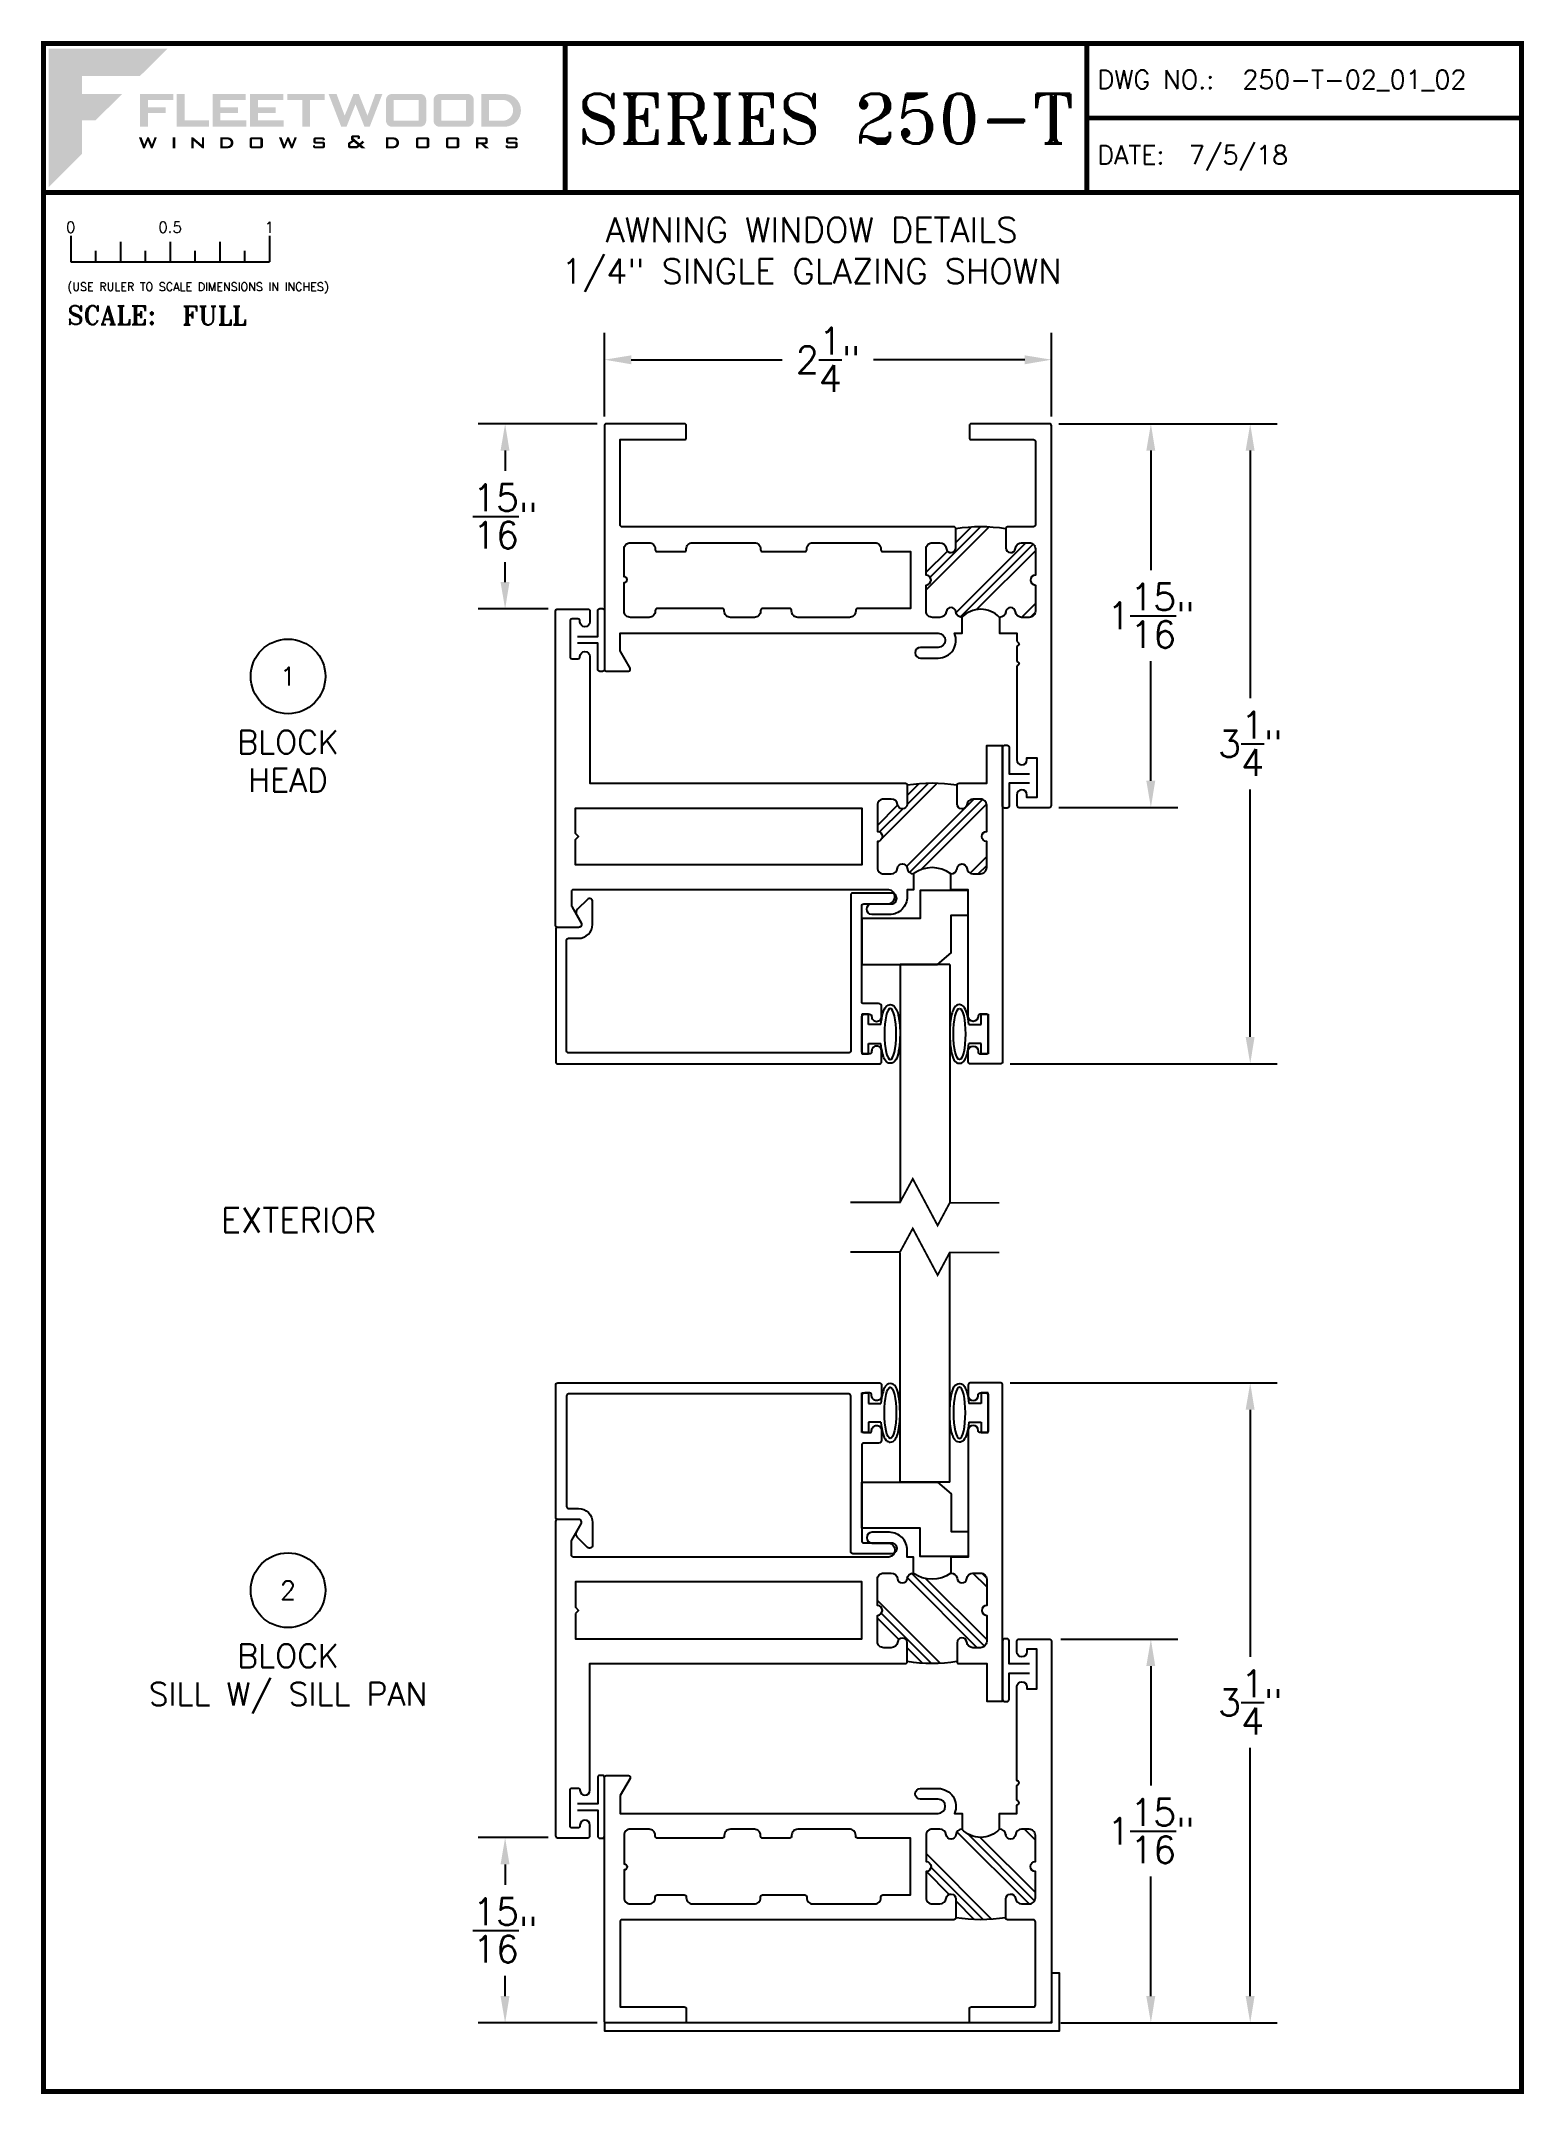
# Paper-space layout 'DETAIL 1 & 2' of a CAD drawing. Extents: x 0.3 to 7.8, y 0.1 to 10.4.
# The model-space entities are those that its viewports show. They can reach past a viewport. Long polylines and large blocks are cut down to what shows.
import ezdxf
from ezdxf.enums import TextEntityAlignment as Align

# ---------------------------------------------------------------- set-up
doc = ezdxf.new("R2010")
doc.units = 0
doc.header["$LTSCALE"] = 0.25
doc.header["$MEASUREMENT"] = 0
doc.layers.get('0').update_dxf_attribs({"linetype": 'CONTINUOUS'})
doc.layers.get('DEFPOINTS').update_dxf_attribs({"linetype": 'CONTINUOUS'})
for name, color, linetype in [('DIM', 7, 'CONTINUOUS'), ('FRAME', 1, 'CONTINUOUS'), ('GLASS', 7, 'CONTINUOUS'), ('MISC', 7, 'CONTINUOUS'), ('VENT', 5, 'CONTINUOUS'), ('YK_GLASS_STOP', 5, 'CONTINUOUS')]:
    doc.layers.add(name, color=color, linetype=linetype)
doc.layers.add('VP', color=40, linetype='CONTINUOUS', plot=False)
doc.layers.get('VP').off()
doc.styles.add('ROMANS', font='romans')
doc.styles.add('ROMANT', font='romant')
doc.styles.add('SIMPLEX-094', font='simplex.shx', dxfattribs={"height": 0.094})
doc.styles.get("Standard").update_dxf_attribs({"font": 'simplex.shx'})
doc.dimstyles.new('FULL SCALE', dxfattribs={"dimscale": 0.75, "dimtxt": 0.18, "dimasz": 0.18, "dimexe": 0.18, "dimexo": 0.0625, "dimgap": 0.096, "dimtad": 0, "dimtih": 1, "dimtoh": 1, "dimdec": 4, "dimzin": 0, "dimdsep": 46, "dimlunit": 4, "dimtxsty": 'Standard', "dimcen": 0.09, "dimadec": 0, "dimazin": 0, "dimtfac": 1, "dimtdec": 4, "dimtofl": 0, "dimtmove": 0, "dimatfit": 3, "dimfxl": 0, "dimtolj": 1, "dimtzin": 0, "dimarcsym": 0})

# ---------------------------------------------------------------- blocks, each defined once
blk = doc.blocks.new('*D14')
at = {"layer": 'DEFPOINTS', "color": 0}
for p in [(5.386, 8.845), (3.136, 8.512), (5.386, 8.512)]:
    blk.add_point(p, dxfattribs=at)
at = {"layer": 'DIM', "color": 0, "lineweight": -2}
for p, q in [((3.136, 8.559), (3.136, 8.98)), ((5.386, 8.559), (5.386, 8.98)), ((3.271, 8.845), (4.031, 8.845)), ((5.251, 8.845), (4.49, 8.845))]:
    blk.add_line(p, q, dxfattribs=at)
at = {"layer": 'DIM', "color": 0}
for points in [[(3.271, 8.867), (3.271, 8.822), (3.136, 8.845)], [(5.251, 8.867), (5.251, 8.822), (5.386, 8.845)]]:
    blk.add_solid(points, dxfattribs=at)
at = {"layer": 'DIM', "color": 0, "insert": (4.261, 8.845), "char_height": 0.135, "attachment_point": 5}
blk.add_mtext('\\A1;2{\\H1.000000x;\\S1/4;}"', dxfattribs=at)
blk = doc.blocks.new('*D15')
at = {"layer": 'DEFPOINTS', "color": 0}
for p in [(5.376, 8.522), (5.376, 6.59), (5.886, 6.59)]:
    blk.add_point(p, dxfattribs=at)
at = {"layer": 'DIM', "color": 0, "lineweight": -2}
for p, q in [((5.422, 8.522), (6.021, 8.522)), ((5.886, 8.387), (5.886, 7.786)), ((5.886, 6.725), (5.886, 7.327)), ((5.422, 6.59), (6.021, 6.59))]:
    blk.add_line(p, q, dxfattribs=at)
at = {"layer": 'DIM', "color": 0}
for points in [[(5.863, 8.387), (5.908, 8.387), (5.886, 8.522)], [(5.863, 6.725), (5.908, 6.725), (5.886, 6.59)]]:
    blk.add_solid(points, dxfattribs=at)
at = {"layer": 'DIM', "color": 0, "insert": (5.886, 7.556), "char_height": 0.135, "attachment_point": 5}
blk.add_mtext('\\A1;1{\\H1.000000x;\\S15/16;}"', dxfattribs=at)
blk = doc.blocks.new('*D16')
at = {"layer": 'DEFPOINTS', "color": 0}
for p in [(5.376, 8.522), (5.13, 5.3), (6.386, 5.3)]:
    blk.add_point(p, dxfattribs=at)
at = {"layer": 'DIM', "color": 0, "lineweight": -2}
for p, q in [((5.422, 8.522), (6.521, 8.522)), ((6.386, 8.387), (6.386, 7.14)), ((6.386, 5.435), (6.386, 6.681)), ((5.177, 5.3), (6.521, 5.3))]:
    blk.add_line(p, q, dxfattribs=at)
at = {"layer": 'DIM', "color": 0}
for points in [[(6.363, 8.387), (6.408, 8.387), (6.386, 8.522)], [(6.363, 5.435), (6.408, 5.435), (6.386, 5.3)]]:
    blk.add_solid(points, dxfattribs=at)
at = {"layer": 'DIM', "color": 0, "insert": (6.386, 6.911), "char_height": 0.135, "attachment_point": 5}
blk.add_mtext('\\A1;3{\\H1.000000x;\\S1/4;}"', dxfattribs=at)
blk = doc.blocks.new('*D17')
at = {"layer": 'DEFPOINTS', "color": 0}
for p in [(5.386, 2.402), (5.386, 0.47), (5.886, 0.47)]:
    blk.add_point(p, dxfattribs=at)
at = {"layer": 'DIM', "color": 0, "lineweight": -2}
for p, q in [((5.432, 2.402), (6.021, 2.402)), ((5.886, 2.267), (5.886, 1.666)), ((5.886, 0.605), (5.886, 1.207)), ((5.432, 0.47), (6.021, 0.47))]:
    blk.add_line(p, q, dxfattribs=at)
at = {"layer": 'DIM', "color": 0}
for points in [[(5.863, 2.267), (5.908, 2.267), (5.886, 2.402)], [(5.863, 0.605), (5.908, 0.605), (5.886, 0.47)]]:
    blk.add_solid(points, dxfattribs=at)
at = {"layer": 'DIM', "color": 0, "insert": (5.886, 1.436), "char_height": 0.135, "attachment_point": 5}
blk.add_mtext('\\A1;1{\\H1.000000x;\\S15/16;}"', dxfattribs=at)
blk = doc.blocks.new('*D18')
at = {"layer": 'DEFPOINTS', "color": 0}
for p in [(5.13, 3.693), (5.386, 0.47), (6.386, 0.47)]:
    blk.add_point(p, dxfattribs=at)
at = {"layer": 'DIM', "color": 0, "lineweight": -2}
for p, q in [((5.177, 3.693), (6.521, 3.693)), ((6.386, 3.558), (6.386, 2.314)), ((6.386, 0.605), (6.386, 1.855)), ((5.432, 0.47), (6.521, 0.47))]:
    blk.add_line(p, q, dxfattribs=at)
at = {"layer": 'DIM', "color": 0}
for points in [[(6.363, 3.558), (6.408, 3.558), (6.386, 3.693)], [(6.363, 0.605), (6.408, 0.605), (6.386, 0.47)]]:
    blk.add_solid(points, dxfattribs=at)
at = {"layer": 'DIM', "color": 0, "insert": (6.386, 2.084), "char_height": 0.135, "attachment_point": 5}
blk.add_mtext('\\A1;3{\\H1.000000x;\\S1/4;}"', dxfattribs=at)
blk = doc.blocks.new('sectball')
blk.add_circle((0, 0), 0.125)
blk.add_attdef('NO', text='', height=0.062).set_placement((0, 0), align=Align.MIDDLE_CENTER)
for tag, p in [('LINE1', (0, -0.2588)), ('LINE2', (0, -0.3864)), ('LINE3', (0, -0.5214))]:
    blk.add_attdef(tag, text='', height=0.078).set_placement(p, align=Align.CENTER)
blk = doc.blocks.new('*D74')
at = {"layer": 'DEFPOINTS', "color": 0}
for p in [(2.9, 1.403), (2.636, 0.47), (3.146, 0.47)]:
    blk.add_point(p, dxfattribs=at)
at = {"layer": 'GLASS', "color": 0, "lineweight": -2}
for p, q in [((2.853, 1.403), (2.501, 1.403)), ((2.636, 1.268), (2.636, 1.166)), ((2.636, 0.605), (2.636, 0.707)), ((3.099, 0.47), (2.501, 0.47))]:
    blk.add_line(p, q, dxfattribs=at)
at = {"layer": 'GLASS', "color": 0}
for points in [[(2.613, 1.268), (2.658, 1.268), (2.636, 1.403)], [(2.613, 0.605), (2.658, 0.605), (2.636, 0.47)]]:
    blk.add_solid(points, dxfattribs=at)
at = {"layer": 'GLASS', "color": 0, "insert": (2.636, 0.936), "char_height": 0.135, "attachment_point": 5}
blk.add_mtext('\\A1;{\\H1.000000x;\\S15/16;}"', dxfattribs=at)
blk = doc.blocks.new('Fleetwood_Logo_6-10-15')
h = blk.add_hatch(color=154)
h.dxf.hatch_style = 1
h.paths.add_polyline_path([(0.2526, -0.0017), (0.0019, -0.0017), (0.0019, -0.2942), (0.0725, -0.2236), (0.0725, -0.1535), (0.1007, -0.1535), (0.1567, -0.0976), (0.0725, -0.0976), (0.0725, -0.0596), (0.1946, -0.0596)])
h = blk.add_hatch(color=251)
h.dxf.hatch_style = 1
h.paths.add_polyline_path([(0.2487, -0.1256), (0.2112, -0.1256), (0.2112, -0.1102), (0.2647, -0.1102), (0.2647, -0.0976), (0.1946, -0.0976), (0.1946, -0.1667), (0.2112, -0.1667), (0.2112, -0.1377), (0.2487, -0.1377)])
h = blk.add_hatch(color=251)
h.dxf.hatch_style = 1
h.paths.add_polyline_path([(0.2886, -0.0976), (0.272, -0.0976), (0.272, -0.1667), (0.3401, -0.1667), (0.3401, -0.1535), (0.2886, -0.1535)])
h = blk.add_hatch(color=251)
h.dxf.hatch_style = 1
h.paths.add_polyline_path([(0.4175, -0.0976), (0.3474, -0.0976), (0.3474, -0.1667), (0.4185, -0.1667), (0.4185, -0.1534), (0.364, -0.1534), (0.364, -0.1377), (0.4015, -0.1377), (0.4015, -0.1256), (0.364, -0.1256), (0.364, -0.1102), (0.4175, -0.1102)])
h = blk.add_hatch(color=251)
h.dxf.hatch_style = 1
h.paths.add_polyline_path([(0.4965, -0.0976), (0.4264, -0.0976), (0.4264, -0.1667), (0.4975, -0.1667), (0.4975, -0.1534), (0.443, -0.1534), (0.443, -0.1377), (0.4804, -0.1377), (0.4804, -0.1256), (0.443, -0.1256), (0.443, -0.1102), (0.4965, -0.1102)])
h = blk.add_hatch(color=251)
h.dxf.hatch_style = 1
h.paths.add_polyline_path([(0.5842, -0.0976), (0.5054, -0.0976), (0.5054, -0.1102), (0.5365, -0.1102), (0.5365, -0.1667), (0.5531, -0.1667), (0.5531, -0.1102), (0.5842, -0.1102)])
h = blk.add_hatch(color=251)
h.dxf.hatch_style = 1
h.paths.add_polyline_path([(0.6089, -0.0976), (0.5921, -0.0976), (0.6188, -0.1667), (0.63, -0.1667), (0.6489, -0.1192), (0.6679, -0.1667), (0.6789, -0.1667), (0.7056, -0.0976), (0.6908, -0.0976), (0.6742, -0.1433), (0.6558, -0.0976), (0.6446, -0.0976), (0.6261, -0.1433)])
h = blk.add_hatch(color=251)
h.dxf.hatch_style = 1
h.paths.add_polyline_path([(0.7853, -0.0976), (0.726, -0.0976, 0.414214), (0.7133, -0.1102), (0.7133, -0.154, 0.414214), (0.726, -0.1667), (0.7853, -0.1667, 0.414214), (0.798, -0.154), (0.798, -0.1102, 0.414214)])
h.paths.add_polyline_path([(0.7819, -0.1102), (0.7819, -0.154), (0.7294, -0.154), (0.7294, -0.1102)], flags=16)
h = blk.add_hatch(color=251)
h.dxf.hatch_style = 1
h.paths.add_polyline_path([(0.8856, -0.0976), (0.8262, -0.0976, 0.414214), (0.8136, -0.1102), (0.8136, -0.154, 0.414214), (0.8262, -0.1667), (0.8856, -0.1667, 0.414214), (0.8982, -0.154), (0.8982, -0.1102, 0.414214)])
h.paths.add_polyline_path([(0.8822, -0.1102), (0.8822, -0.154), (0.8296, -0.154), (0.8296, -0.1102)], flags=16)
h = blk.add_hatch(color=251)
h.dxf.hatch_style = 1
h.paths.add_polyline_path([(0.9632, -0.0976), (0.914, -0.0976), (0.914, -0.1667), (0.9632, -0.1667, 1)])
h.paths.add_polyline_path([(0.9301, -0.1102), (0.9593, -0.1102, -1), (0.9593, -0.154), (0.9301, -0.154)], flags=16)
h = blk.add_hatch(color=7)
h.dxf.hatch_style = 1
h.paths.add_polyline_path([(0.2301, -0.1891), (0.2251, -0.1891), (0.2196, -0.2043), (0.2134, -0.1891), (0.2097, -0.1891), (0.2035, -0.2043), (0.1978, -0.1891), (0.1922, -0.1891), (0.2011, -0.2121), (0.2048, -0.2121), (0.2112, -0.1963), (0.2175, -0.2121), (0.2212, -0.2121)])
h = blk.add_hatch(color=7)
h.dxf.hatch_style = 1
h.paths.add_polyline_path([(0.2691, -0.1891), (0.2637, -0.1891), (0.2637, -0.2118), (0.2637, -0.2121), (0.2691, -0.2121)])
h = blk.add_hatch(color=7)
h.dxf.hatch_style = 1
h.paths.add_polyline_path([(0.3077, -0.1964), (0.3259, -0.2121), (0.3298, -0.2121), (0.3298, -0.1891), (0.325, -0.1891), (0.325, -0.2047), (0.3067, -0.1891), (0.3029, -0.1891), (0.3029, -0.2121), (0.3077, -0.2121)])
h = blk.add_hatch(color=7)
h.dxf.hatch_style = 1
h.paths.add_polyline_path([(0.3801, -0.1891), (0.3637, -0.1891), (0.3637, -0.2121), (0.3801, -0.2121, 1)])
h.paths.add_polyline_path([(0.3691, -0.2079), (0.3691, -0.1933), (0.3788, -0.1933, -1), (0.3788, -0.2079)], flags=16)
h = blk.add_hatch(color=7)
h.dxf.hatch_style = 1
h.paths.add_polyline_path([(0.4537, -0.2079), (0.4537, -0.1933, 0.414214), (0.4495, -0.1891), (0.4297, -0.1891, 0.414214), (0.4255, -0.1933), (0.4255, -0.2079, 0.414214), (0.4297, -0.2121), (0.4495, -0.2121, 0.414214)])
h.paths.add_polyline_path([(0.4308, -0.2079), (0.4308, -0.1933), (0.4484, -0.1933), (0.4484, -0.2079)], flags=16)
h = blk.add_hatch(color=7)
h.dxf.hatch_style = 1
h.paths.add_polyline_path([(0.5253, -0.1891), (0.5203, -0.1891), (0.5148, -0.2043), (0.5087, -0.1891), (0.5049, -0.1891), (0.4988, -0.2043), (0.493, -0.1891), (0.4874, -0.1891), (0.4963, -0.2121), (0.5001, -0.2121), (0.5064, -0.1963), (0.5127, -0.2121), (0.5164, -0.2121)])
h = blk.add_hatch(color=7)
h.dxf.hatch_style = 1
h.paths.add_polyline_path([(0.5801, -0.1891), (0.5643, -0.1891, 0.414214), (0.56, -0.1933), (0.56, -0.1981, 0.414214), (0.5643, -0.2024), (0.58, -0.2024), (0.58, -0.2078), (0.5637, -0.2078), (0.5637, -0.2052), (0.5591, -0.2062), (0.5591, -0.2078, 0.414214), (0.5634, -0.2121), (0.5805, -0.2121, 0.414214), (0.5848, -0.2078), (0.5848, -0.2024, 0.414214), (0.5805, -0.1982), (0.5648, -0.1982), (0.5648, -0.193), (0.5798, -0.193), (0.5798, -0.1958), (0.5843, -0.1948), (0.5843, -0.1933, 0.414214)])
h = blk.add_hatch(color=7)
h.dxf.hatch_style = 1
h.paths.add_polyline_path([(0.645, -0.1913, -0.222262), (0.6447, -0.1906), (0.6447, -0.1892), (0.6535, -0.1892), (0.6535, -0.193), (0.6587, -0.1918), (0.6587, -0.189, 0.414214), (0.6544, -0.1847), (0.6437, -0.1847, 0.414214), (0.6394, -0.189), (0.6394, -0.1922, 0.222262), (0.6407, -0.1948), (0.6415, -0.1955), (0.6345, -0.1998, 0.260684), (0.6329, -0.2027), (0.6329, -0.2078, 0.414214), (0.6372, -0.2121), (0.6514, -0.2121, 0.17577), (0.6536, -0.2113), (0.657, -0.2085), (0.6614, -0.2121), (0.6699, -0.2121), (0.6613, -0.2049), (0.6676, -0.1997), (0.6637, -0.1964), (0.6574, -0.2017)])
h.paths.add_polyline_path([(0.6532, -0.2052), (0.6509, -0.2072, -0.17577), (0.6502, -0.2074), (0.6382, -0.2074), (0.6382, -0.2033, -0.260684), (0.6387, -0.2025), (0.6451, -0.1985)], flags=16)
h = blk.add_hatch(color=7)
h.dxf.hatch_style = 1
h.paths.add_polyline_path([(0.7294, -0.1891), (0.713, -0.1891), (0.713, -0.2121), (0.7294, -0.2121, 1)])
h.paths.add_polyline_path([(0.7184, -0.2079), (0.7184, -0.1933), (0.7281, -0.1933, -1), (0.7281, -0.2079)], flags=16)
h = blk.add_hatch(color=7)
h.dxf.hatch_style = 1
h.paths.add_polyline_path([(0.8045, -0.2079), (0.8045, -0.1933, 0.414214), (0.8003, -0.1891), (0.7805, -0.1891, 0.414214), (0.7763, -0.1933), (0.7763, -0.2079, 0.414214), (0.7805, -0.2121), (0.8003, -0.2121, 0.414214)])
h.paths.add_polyline_path([(0.7816, -0.2079), (0.7816, -0.1933), (0.7992, -0.1933), (0.7992, -0.2079)], flags=16)
h = blk.add_hatch(color=7)
h.dxf.hatch_style = 1
h.paths.add_polyline_path([(0.8678, -0.2079), (0.8678, -0.1933, 0.414214), (0.8636, -0.1891), (0.8438, -0.1891, 0.414214), (0.8396, -0.1933), (0.8396, -0.2079, 0.414214), (0.8438, -0.2121), (0.8636, -0.2121, 0.414214)])
h.paths.add_polyline_path([(0.8449, -0.2079), (0.8449, -0.1933), (0.8624, -0.1933), (0.8624, -0.2079)], flags=16)
h = blk.add_hatch(color=7)
h.dxf.hatch_style = 1
h.paths.add_polyline_path([(0.9277, -0.1993), (0.9277, -0.1933, 0.414214), (0.9235, -0.1891), (0.9028, -0.1891), (0.9028, -0.2121), (0.9082, -0.2121), (0.9082, -0.2035), (0.9131, -0.2035), (0.9224, -0.2121), (0.9303, -0.2121), (0.9197, -0.2035), (0.9235, -0.2035, 0.414214)])
h.paths.add_polyline_path([(0.9082, -0.1993), (0.9082, -0.1933), (0.9214, -0.1933, -0.414214), (0.9224, -0.1943), (0.9224, -0.1983, -0.414214), (0.9214, -0.1993)], flags=16)
h = blk.add_hatch(color=7)
h.dxf.hatch_style = 1
h.paths.add_polyline_path([(0.9867, -0.1982), (0.971, -0.1982), (0.971, -0.193), (0.9859, -0.193), (0.9859, -0.1958), (0.9905, -0.1948), (0.9905, -0.1933, 0.414214), (0.9863, -0.1891), (0.9705, -0.1891, 0.414214), (0.9662, -0.1933), (0.9662, -0.1981, 0.414214), (0.9705, -0.2024), (0.9862, -0.2024), (0.9862, -0.2078), (0.9699, -0.2078), (0.9699, -0.2052), (0.9653, -0.2062), (0.9653, -0.2078, 0.414214), (0.9696, -0.2121), (0.9867, -0.2121, 0.414214), (0.991, -0.2078), (0.991, -0.2024, 0.414214)])
blk = doc.blocks.new('A-SIZE_P')
at = {"const_width": 0.025}
blk.add_lwpolyline([(0.313, 0.125), (7.751, 0.125), (7.751, 10.437), (0.313, 10.437)], close=True, dxfattribs=at)
for points in [[(2.938, 10.437), (2.938, 9.687)], [(5.563, 10.437), (5.563, 9.687)], [(5.563, 10.062), (7.751, 10.062)], [(0.313, 9.687), (7.751, 9.687)]]:
    blk.add_lwpolyline(points, dxfattribs=at)
at = {"xscale": 2.387023416083395, "yscale": 2.387023416083395, "zscale": 2.387023416083395}
blk.add_blockref('Fleetwood_Logo_6-10-15', (0.334, 10.416), dxfattribs=at)
for s, style, p in [('DWG NO.:', 'SIMPLEX-094', (5.617, 10.209)), ('DATE:', 'SIMPLEX-094', (5.616, 9.829)), ('SCALE:', 'ROMANT', (0.433, 9.022))]:
    blk.add_text(s, height=0.094, dxfattribs=dict(style=style)).set_placement(p)
for tag, p, style in [('DWG_NO', (6.346, 10.209), 'SIMPLEX-094'), ('DATE', (6.077, 9.829), 'SIMPLEX-094'), ('SCALE', (1.011, 9.02), 'ROMANT')]:
    blk.add_attdef(tag, p, '', height=0.094, dxfattribs=dict(style=style))
for tag, height, style, width, p, p2 in [('DWG_NO_F', 0.094, 'SIMPLEX-094', 1.745692, (6.347, 10.209), (7.683, 10.209)), ('PRODUCT', 0.25, 'ROMANT', 1.390728, (3.001, 9.934), (5.5, 9.934))]:
    blk.add_attdef(tag, text='', height=height, dxfattribs=dict(style=style, width=width)).set_placement(p, p2, align=Align.FIT)
blk = doc.blocks.new('Full')
for p, q in [((0.137, -0.219), (0.137, -0.35)), ((0.262, -0.294), (0.262, -0.35)), ((0.387, -0.249), (0.387, -0.35)), ((0.512, -0.294), (0.512, -0.35)), ((0.637, -0.249), (0.637, -0.35)), ((0.762, -0.294), (0.762, -0.35)), ((0.887, -0.249), (0.887, -0.35)), ((1.012, -0.294), (1.012, -0.35)), ((1.137, -0.219), (1.137, -0.35)), ((0.137, -0.35), (1.137, -0.35))]:
    blk.add_line(p, q)
for s, p in [('0', (0.137, -0.219)), ('0.5', (0.637, -0.219)), ('1', (1.137, -0.219))]:
    blk.add_text(s, height=0.055).set_placement(p, align=Align.BOTTOM_CENTER)
at = {"style": 'ROMANS'}
blk.add_text('(USE RULER TO SCALE DIMENSIONS IN INCHES)', height=0.04115, dxfattribs=at).set_placement((0.12, -0.495))
blk = doc.blocks.new('*D77')
at = {"layer": 'DEFPOINTS', "color": 0}
for p in [(3.146, 8.522), (2.636, 7.59), (2.9, 7.59)]:
    blk.add_point(p, dxfattribs=at)
at = {"layer": 'GLASS', "color": 0, "lineweight": -2}
for p, q in [((3.099, 8.522), (2.501, 8.522)), ((2.636, 8.387), (2.636, 8.285)), ((2.636, 7.725), (2.636, 7.826)), ((2.853, 7.59), (2.501, 7.59))]:
    blk.add_line(p, q, dxfattribs=at)
at = {"layer": 'GLASS', "color": 0}
for points in [[(2.613, 8.387), (2.658, 8.387), (2.636, 8.522)], [(2.613, 7.725), (2.658, 7.725), (2.636, 7.59)]]:
    blk.add_solid(points, dxfattribs=at)
at = {"layer": 'GLASS', "color": 0, "insert": (2.636, 8.056), "char_height": 0.135, "attachment_point": 5}
blk.add_mtext('\\A1;{\\H1.000000x;\\S15/16;}"', dxfattribs=at)
blk = doc.blocks.new('05P19-BLOCK-OG')
h = blk.add_hatch()
h.set_pattern_fill('PLAST', angle=45, style=0)
h.paths.add_polyline_path([(0.006, 1.12, -1), (0.006, 1.17), (0.006, 1.302, 0.414214), (-0.025, 1.333), (-0.063, 1.333, 0.38311), (-0.094, 1.305, -0.947716), (-0.143, 1.308), (-0.143, 1.403, 0.081165), (-0.394, 1.403), (-0.394, 1.308, -0.947716), (-0.443, 1.305, 0.38311), (-0.474, 1.333), (-0.512, 1.333, 0.414214), (-0.544, 1.302), (-0.544, 1.17, -1), (-0.544, 1.12), (-0.544, 0.988, 0.414214), (-0.512, 0.957), (-0.474, 0.957, 0.38311), (-0.443, 0.985, -0.898027), (-0.394, 0.985, 0.009247), (-0.394, 0.984, 0.372543), (-0.363, 0.957, -0.436275), (-0.174, 0.957, 0.38311), (-0.143, 0.985, -0.898027), (-0.094, 0.985, 0.38311), (-0.063, 0.957), (-0.025, 0.957, 0.414214), (0.006, 0.988)])
for points in [[(-0.394, 0.984, -0.009247), (-0.394, 0.985, 0.898027), (-0.443, 0.985, -0.38311), (-0.474, 0.957), (-0.512, 0.957, -0.414214), (-0.544, 0.988), (-0.544, 1.12, 1), (-0.544, 1.17), (-0.544, 1.302, -0.414214), (-0.512, 1.333), (-0.474, 1.333, -0.38311), (-0.443, 1.305, 0.947716), (-0.394, 1.308), (-0.394, 1.403, 0.414214), (-0.404, 1.413), (-2.073, 1.413, -0.414214), (-2.084, 1.423), (-2.084, 1.852), (-1.761, 1.852, 0.414214), (-1.751, 1.862), (-1.751, 1.922, 0.414214), (-1.761, 1.932), (-2.154, 1.932, 0.414214), (-2.163, 1.922), (-2.163, 0.697, 0.414214), (-2.154, 0.687), (-2.042, 0.687, 0.57735), (-2.034, 0.702), (-2.084, 0.788), (-2.084, 0.877), (-0.483, 0.877, -1), (-0.483, 0.806), (-0.572, 0.806, 1), (-0.572, 0.752), (-0.483, 0.752, 0.536675), (-0.401, 0.877), (-0.363, 0.877), (-0.363, 0.957, -0.38311), (-0.394, 0.985)], [(-0.143, 0.984, 0.009247), (-0.143, 0.985, -0.38311), (-0.174, 0.957), (-0.174, 0.877), (-0.087, 0.877), (-0.087, 0.838, 0.317837), (-0.083, 0.833, -0.707107), (-0.083, 0.814, 0.317837), (-0.087, 0.81), (-0.087, 0.738, 0.317837), (-0.083, 0.733, -0.707107), (-0.083, 0.714, 0.317837), (-0.087, 0.71), (-0.087, 0.239, 1), (-0.037, 0.239), (-0.037, 0.25), (0.014, 0.25), (0.014, 0.05), (-0.037, 0.05), (-0.037, 0.064, 1), (-0.087, 0.064), (-0.087, 0.01, 0.414214), (-0.076, 0), (0.076, 0, 0.414214), (0.087, 0.01), (0.087, 1.922, 0.414214), (0.076, 1.932), (-0.316, 1.932, 0.414214), (-0.326, 1.922), (-0.326, 1.862, 0.414214), (-0.316, 1.852), (-0.003, 1.852, -0.414214), (0.006, 1.842), (0.006, 1.423, -0.414214), (-0.003, 1.413), (-0.134, 1.413, 0.414214), (-0.143, 1.403), (-0.143, 1.308, 0.947716), (-0.094, 1.305, -0.38311), (-0.063, 1.333), (-0.025, 1.333, -0.414214), (0.006, 1.302), (0.006, 1.17, 1), (0.006, 1.12), (0.006, 0.988, -0.414214), (-0.025, 0.957), (-0.063, 0.957, -0.38311), (-0.094, 0.985, 0.898027), (-0.143, 0.985)]]:
    blk.add_lwpolyline(points, format="xyb")
blk.add_lwpolyline([(-1.377, 0.988, -0.414214), (-1.408, 0.957), (-1.529, 0.957, -0.414214), (-1.56, 0.988), (-1.56, 0.992, 0.414214), (-1.569, 1.002), (-1.897, 1.002, 0.414214), (-1.907, 0.992), (-1.907, 0.988, -0.414214), (-1.938, 0.957), (-2.032, 0.957, -0.414214), (-2.064, 0.988), (-2.064, 1.132, 1), (-2.064, 1.162), (-2.064, 1.302, -0.414214), (-2.032, 1.333), (-1.938, 1.333, -0.414214), (-1.907, 1.302), (-1.907, 1.302), (-1.907, 1.298, 0.414214), (-1.897, 1.288), (-1.761, 1.288, 0.414214), (-1.751, 1.298), (-1.751, 1.302), (-1.751, 1.302, -0.414214), (-1.72, 1.333), (-1.408, 1.333, -0.414214), (-1.377, 1.302), (-1.377, 1.302), (-1.377, 1.298, 0.414214), (-1.367, 1.288), (-1.155, 1.288, 0.414214), (-1.145, 1.298), (-1.145, 1.302), (-1.145, 1.302, -0.414214), (-1.114, 1.333), (-0.802, 1.333, -0.414214), (-0.771, 1.302), (-0.771, 1.302), (-0.771, 1.298, 0.414214), (-0.761, 1.288), (-0.623, 1.288), (-0.623, 1.002), (-0.889, 1.002, 0.414214), (-0.898, 0.992), (-0.898, 0.988, -0.414214), (-0.93, 0.957), (-1.19, 0.957, -0.414214), (-1.221, 0.988), (-1.221, 0.992, 0.414214), (-1.23, 1.002), (-1.367, 1.002, 0.414214), (-1.377, 0.992)], format="xyb", close=True)
at = {"color": 7}
for centre, radius, start, end in [((-0.269, 0.638), 0.775, 80.7195, 99.2805), ((-0.269, 0.869), 0.129, 42.8591, 137.1409)]:
    blk.add_arc(centre, radius, start, end, dxfattribs=at)
blk = doc.blocks.new('05P11-Z-BAR')
h = blk.add_hatch()
h.set_pattern_fill('PLAST', angle=45, style=0)
h.set_pattern_definition([(45, (-0.3846, -1e-07), (-0.176777, 0.176777), []), (45, (-0.4067, 0.0221), (-0.176777, 0.176777), []), (45, (-0.4288, 0.0442), (-0.176777, 0.176777), [])])
h.paths.add_polyline_path([(0.006, 1.12, -0.414214), (-0.018, 1.145, -0.414214), (0.006, 1.17), (0.006, 1.302, 0.414214), (-0.025, 1.333), (-0.063, 1.333, 0.38311), (-0.094, 1.305, -0.947716), (-0.143, 1.308), (-0.143, 1.403, 0.087329), (-0.394, 1.403), (-0.394, 1.308, -1), (-0.443, 1.308, 0.352985), (-0.473, 1.333), (-0.512, 1.333, 0.414214), (-0.544, 1.302), (-0.544, 1.17, -0.414214), (-0.518, 1.145, -0.414214), (-0.544, 1.12), (-0.544, 0.988, 0.414214), (-0.512, 0.957), (-0.474, 0.957, 0.38311), (-0.443, 0.985, -0.898027), (-0.394, 0.985, 0.38311), (-0.363, 0.957, -0.325577), (-0.174, 0.957, 0.363634), (-0.143, 0.982, -0.947716), (-0.094, 0.985, 0.38311), (-0.063, 0.957), (-0.025, 0.957, 0.414214), (0.006, 0.988)])
blk.add_line((-0.087, 0.877), (-0.087, 0.877))
for points in [[(-2.164, 2.28, -0.414214), (-2.154, 2.29), (-2.001, 2.29, -0.414214), (-1.991, 2.28), (-1.991, 2.226, -1), (-2.041, 2.226), (-2.041, 2.23, 0.414214), (-2.051, 2.24), (-2.081, 2.24, 0.414214), (-2.091, 2.23), (-2.091, 2.05, 0.414214), (-2.081, 2.04), (-2.051, 2.04, 0.414214), (-2.041, 2.05), (-2.041, 2.051, -1), (-1.991, 2.051), (-1.991, 1.413), (-0.403, 1.413, -0.414214), (-0.394, 1.403), (-0.394, 1.306, -0.888834), (-0.443, 1.306, 0.377258), (-0.474, 1.333), (-0.512, 1.333, 0.414214), (-0.544, 1.302), (-0.544, 1.17, -1), (-0.544, 1.12), (-0.544, 0.988, 0.414214), (-0.512, 0.957), (-0.474, 0.957, 0.383109), (-0.443, 0.985, -0.898027), (-0.394, 0.985, 0.38311), (-0.363, 0.957), (-0.363, 0.877), (-0.394, 0.877), (-0.394, 0.842, -0.414214), (-0.483, 0.752), (-0.571, 0.752, -1), (-0.571, 0.806), (-0.486, 0.806, 0.859155), (-0.486, 0.877), (-2.074, 0.877, 0.414214), (-2.084, 0.867), (-2.084, 0.797, 0.131652), (-2.082, 0.792), (-2.035, 0.709, -0.577353), (-2.048, 0.687), (-2.154, 0.687, -0.414214), (-2.164, 0.697), (-2.164, 2.28)], [(-0.025, 0.957, 0.414214), (0.006, 0.988), (0.006, 1.12, -1), (0.006, 1.17), (0.006, 1.302, 0.414214), (-0.025, 1.333), (-0.063, 1.333, 0.38311), (-0.094, 1.305, -0.947716), (-0.143, 1.308), (-0.143, 1.403, -0.414214), (-0.133, 1.413), (0.006, 1.413), (0.006, 1.603), (0.086, 1.603), (0.086, 0.01, -0.414214), (0.077, 0), (-0.077, 0, -0.414214), (-0.087, 0.01), (-0.087, 0.064, -1), (-0.037, 0.064), (-0.037, 0.06, 0.414214), (-0.027, 0.05), (0.003, 0.05, 0.414214), (0.014, 0.06), (0.014, 0.24, 0.414214), (0.003, 0.25), (-0.027, 0.25, 0.414214), (-0.037, 0.24), (-0.037, 0.239, -1), (-0.087, 0.239), (-0.087, 0.877), (-0.174, 0.877), (-0.174, 0.957, 0.363634), (-0.143, 0.982, -0.947716), (-0.094, 0.985, 0.38311), (-0.063, 0.957), (-0.025, 0.957)]]:
    blk.add_lwpolyline(points, format="xyb")
blk.add_lwpolyline([(-2.063, 1.16), (-2.063, 1.288), (-0.623, 1.288), (-0.623, 1.002), (-2.063, 1.002), (-2.063, 1.129), (-2.048, 1.145)], close=True)
at = {"color": 7}
for centre, radius, start, end in [((-0.269, 0.638), 0.775, 80.7195, 99.2805), ((-0.269, 0.828), 0.16, 53.9319, 126.0681)]:
    blk.add_arc(centre, radius, start, end, dxfattribs=at)
blk = doc.blocks.new('05P05-.25in_GLASS_STOP')
for p, q in [((-0.588, 0.25), (-0.623, 0.25)), ((-0.623, 0.25), (-0.623, 0.05)), ((-0.588, 0.198), (-0.588, 0.25)), ((-0.022, 0.198), (-0.022, 0.25)), ((-0.022, 0.25), (0.013, 0.25)), ((0.013, 0.25), (0.013, 0.05)), ((-0.526, 0.198), (-0.588, 0.198)), ((-0.084, 0.198), (-0.022, 0.198)), ((-0.623, 0.05), (-0.588, 0.05)), ((-0.588, 0.05), (-0.588, 0.103)), ((-0.588, 0.103), (-0.526, 0.103)), ((-0.022, 0.103), (-0.084, 0.103)), ((-0.022, 0.05), (-0.022, 0.103)), ((0.013, 0.05), (-0.022, 0.05))]:
    blk.add_line(p, q)
blk.add_lwpolyline([(-2.048, 0.632, 0.414214), (-1.978, 0.702), (-1.978, 0.817, 0.668179), (-2.003, 0.828), (-2.053, 0.778, 0.339454), (-2.057, 0.748), (-2.035, 0.71, -0.57735), (-2.048, 0.687), (-2.153, 0.687, 0.414214), (-2.163, 0.677), (-2.163, 0.01, 0.414214), (-2.153, 0), (-0.533, 0, 0.414214), (-0.523, 0.01), (-0.523, 0.064, 0.414214), (-0.548, 0.089), (-0.549, 0.089, 0.414214), (-0.573, 0.064), (-0.573, 0.06, -0.414214), (-0.583, 0.05), (-0.608, 0.05, -0.414214), (-0.623, 0.065), (-0.623, 0.235, -0.414214), (-0.608, 0.25), (-0.583, 0.25, -0.414214), (-0.573, 0.24), (-0.573, 0.239, 0.414214), (-0.549, 0.214), (-0.548, 0.214, 0.414214), (-0.523, 0.239), (-0.523, 0.288, 0.414214), (-0.538, 0.303), (-0.613, 0.303, -0.414214), (-0.623, 0.313), (-0.623, 0.795, -0.414214), (-0.613, 0.805), (-0.474, 0.805, 0.414214), (-0.447, 0.832), (-0.447, 0.833, 0.414214), (-0.474, 0.86), (-0.668, 0.86, 0.414214), (-0.678, 0.85), (-0.678, 0.065, -0.414214), (-0.688, 0.055), (-2.098, 0.055, -0.414214), (-2.108, 0.065), (-2.108, 0.622, -0.414214), (-2.098, 0.632)], format="xyb", close=True)
at = {"extrusion": (0, 0, -1)}
blk.add_ellipse((-0.479, 0.15), major_axis=(0, 0.129), ratio=0.232303, dxfattribs=at)
blk.add_ellipse((-0.131, 0.15), major_axis=(0, 0.129), ratio=0.232303)
for points in [[(-0.526, 0.198), (-0.524, 0.219), (-0.521, 0.239), (-0.512, 0.269), (-0.508, 0.28), (-0.495, 0.294), (-0.487, 0.298), (-0.479, 0.298), (-0.468, 0.298), (-0.46, 0.292), (-0.451, 0.279), (-0.447, 0.272), (-0.437, 0.244), (-0.433, 0.215), (-0.428, 0.136), (-0.432, 0.085), (-0.444, 0.034), (-0.448, 0.022), (-0.464, 0.005), (-0.478, 0), (-0.499, 0.008), (-0.504, 0.016), (-0.512, 0.032), (-0.515, 0.041), (-0.522, 0.067), (-0.524, 0.084), (-0.526, 0.103)], [(-0.084, 0.198), (-0.086, 0.219), (-0.089, 0.239), (-0.098, 0.269), (-0.102, 0.28), (-0.115, 0.294), (-0.123, 0.298), (-0.131, 0.298), (-0.142, 0.298), (-0.15, 0.292), (-0.159, 0.279), (-0.163, 0.272), (-0.173, 0.244), (-0.177, 0.215), (-0.182, 0.136), (-0.178, 0.085), (-0.166, 0.034), (-0.162, 0.022), (-0.146, 0.005), (-0.132, 0), (-0.111, 0.008), (-0.106, 0.016), (-0.098, 0.032), (-0.095, 0.041), (-0.088, 0.067), (-0.086, 0.084), (-0.084, 0.103)]]:
    blk.add_open_spline(points, degree=3, knots=[5.075676, 5.075676, 5.075676, 5.075676, 5.596595, 5.596595, 6.055763, 6.055763, 6.283185, 6.283185, 6.283185, 6.572914, 6.572914, 6.862642, 6.862642, 7.608886, 7.608886, 8.676451, 8.676451, 9.18434, 9.18434, 9.518242, 9.518242, 9.852144, 9.852144, 10.186046, 10.186046, 10.631436, 10.631436, 10.631436, 10.631436])

msp = doc.modelspace()

# ---------------------------------------------------------------- linework, layer by layer
at = {"layer": 'GLASS', "color": 7, "linetype": 'Continuous'}
for p, q in [((7.647, 29.933), (7.647, 28.736)), ((7.897, 29.933), (7.897, 28.733)), ((7.647, 27.326), (7.647, 28.48)), ((7.897, 27.326), (7.897, 28.483))]:
    msp.add_line(p, q, dxfattribs=at)
at = {"layer": 'GLASS'}
for p, q in [((7.897, 29.933), (7.647, 29.933)), ((7.897, 27.326), (7.647, 27.326))]:
    msp.add_line(p, q, dxfattribs=at)
at = {"layer": 'MISC', "linetype": 'Continuous'}
for points in [[(6.024, 31.584), (6.126, 31.584), (6.126, 31.715, -0.414214), (6.136, 31.725), (6.149, 31.725, -0.414214), (6.159, 31.715), (6.159, 31.419, -0.414214), (6.149, 31.409)], [(6.149, 31.409), (6.136, 31.409, -0.414214), (6.126, 31.419), (6.126, 31.552), (6.024, 31.552)], [(8.298, 30.847), (8.196, 30.847), (8.196, 30.731, -0.414214), (8.186, 30.721), (8.173, 30.721, -0.414214), (8.163, 30.731), (8.163, 31.027, -0.414214), (8.173, 31.037)], [(8.173, 31.037), (8.186, 31.037, -0.414214), (8.196, 31.027), (8.196, 30.894), (8.298, 30.894)], [(8.298, 26.412), (8.196, 26.412), (8.196, 26.528, 0.414214), (8.186, 26.538), (8.173, 26.538, 0.414214), (8.163, 26.528), (8.163, 26.232, 0.414214), (8.173, 26.222)], [(8.173, 26.222), (8.186, 26.222, 0.414214), (8.196, 26.232), (8.196, 26.365), (8.298, 26.365)], [(6.024, 25.675), (6.126, 25.675), (6.126, 25.544, 0.414214), (6.136, 25.534), (6.149, 25.534, 0.414214), (6.159, 25.544), (6.159, 25.84, 0.414214), (6.149, 25.85)], [(6.149, 25.85), (6.136, 25.85, 0.414214), (6.126, 25.84), (6.126, 25.707), (6.024, 25.707)]]:
    msp.add_lwpolyline(points, format="xyb", dxfattribs=at)
for points in [[(7.99, 30.306), (7.748, 30.306), (7.748, 30.165), (7.454, 30.165), (7.454, 29.933), (7.836, 29.933)], [(7.836, 29.933), (7.905, 29.992), (7.905, 30.181), (7.99, 30.181)], [(7.99, 26.953), (7.748, 26.953), (7.748, 27.095), (7.454, 27.095), (7.454, 27.326), (7.836, 27.326)], [(7.836, 27.326), (7.905, 27.267), (7.905, 27.078), (7.99, 27.078)]]:
    msp.add_lwpolyline(points, dxfattribs=at)
at = {"layer": 'MISC', "const_width": 0.0094}
for points in [[(7.397, 28.736), (7.647, 28.736), (7.711, 28.854), (7.836, 28.619), (7.897, 28.733), (8.147, 28.733)], [(7.397, 28.486), (7.647, 28.486), (7.711, 28.604), (7.836, 28.369), (7.897, 28.483), (8.147, 28.483)]]:
    msp.add_lwpolyline(points, dxfattribs=at)
at = {"layer": 'MISC'}
msp.add_lwpolyline([(6.159, 24.604), (6.159, 24.564), (8.449, 24.564), (8.449, 24.854), (8.409, 24.854), (8.409, 24.604)], close=True, dxfattribs=at)

# ---------------------------------------------------------------- block references
at = {"layer": 'FRAME'}
msp.add_blockref('05P19-BLOCK-OG', (8.322, 30.724), dxfattribs=at)
at = {"layer": 'FRAME', "xscale": -1, "rotation": 180}
msp.add_blockref('05P19-BLOCK-OG', (8.322, 26.536), dxfattribs=at)
at = {"layer": 'VENT'}
msp.add_blockref('05P11-Z-BAR', (8.077, 29.433), dxfattribs=at)
at = {"layer": 'VENT', "xscale": -1, "rotation": 180}
msp.add_blockref('05P11-Z-BAR', (8.077, 27.826), dxfattribs=at)
at = {"layer": 'YK_GLASS_STOP'}
msp.add_blockref('05P05-.25in_GLASS_STOP', (8.077, 29.433), dxfattribs=at)
at = {"layer": 'YK_GLASS_STOP', "xscale": -1, "rotation": 180}
msp.add_blockref('05P05-.25in_GLASS_STOP', (8.077, 27.826), dxfattribs=at)

psp = doc.layouts.new('DETAIL 1 & 2')

# ---------------------------------------------------------------- block references
at = {"layer": 'DIM', "xscale": 1.504, "yscale": 1.504, "zscale": 1.504}
for p, values in [((1.54338, 7.2503), {'NO': '1', 'LINE1': 'BLOCK', 'LINE2': 'HEAD'}), ((1.54338, 2.64892), {'NO': '2', 'LINE1': 'BLOCK', 'LINE2': 'SILL W/ SILL PAN'})]:
    psp.add_blockref('sectball', p, dxfattribs=at).add_auto_attribs(values)
at = {"layer": 'GLASS'}
ref = psp.add_blockref('A-SIZE_P', (0, 0), dxfattribs=at)
ref.add_attrib('DATE', '7/5/18', (6.07741, 9.82884), dxfattribs={"layer": '0', "height": 0.094, "style": 'SIMPLEX-094'})
ref.add_attrib('SCALE', 'FULL', (1.01101, 9.02035), dxfattribs={"layer": '0', "height": 0.094, "style": 'ROMANT'})
ref.add_attrib('PRODUCT', 'SERIES 250-T', dxfattribs={"layer": '0', "height": 0.25, "style": 'ROMANT', "width": 0.875}).set_placement((3.0005, 9.93352), (5.5005, 9.93352), align=Align.FIT)
ref.add_attrib('DWG_NO', '250-T-02_01_02', (6.34634, 10.20879), dxfattribs={"layer": '0', "height": 0.094, "style": 'SIMPLEX-094'})
psp.add_blockref('Full', (0.313, 9.687), dxfattribs=at)

# ---------------------------------------------------------------- texts
at = {"layer": 'DIM', "char_height": 0.125, "attachment_point": 5}
for s, insert, width in [('AWNING WINDOW DETAILS\\P1/4" SINGLE GLAZING SHOWN', (4.17844, 9.3739), 3.1201362), ('EXTERIOR', (1.59627, 4.51245), 1.0800607)]:
    psp.add_mtext(s, dxfattribs=dict(at, insert=insert, width=width))

# ---------------------------------------------------------------- dimensions: what is measured, and where the dimension line sits
at = {"layer": 'DIM'}
dim = psp.add_linear_dim(base=(5.3855, 8.84487), p1=(3.1355, 8.51213), p2=(5.3855, 8.51213), dimstyle='FULL SCALE', dxfattribs=at)
dim.commit()
dim.dimension.update_dxf_attribs({"geometry": '*D14', "text_midpoint": (4.2605, 8.84487)})
for base, p2, picture, middle in [((6.3855, 5.29963), (5.13, 5.29963), '*D16', (6.3855, 6.91088)), ((5.8855, 6.59013), (5.3755, 6.59013), '*D15', (5.8855, 7.55613))]:
    dim = psp.add_linear_dim(base=base, p1=(5.3755, 8.52213), p2=p2, angle=90, dimstyle='FULL SCALE', dxfattribs=at)
    dim.commit()
    dim.dimension.update_dxf_attribs({"geometry": picture, "text_midpoint": middle})
for base, p1, picture, middle in [((6.3855, 0.47009), (5.13, 3.69259), '*D18', (6.3855, 2.08409)), ((5.8855, 0.47009), (5.3855, 2.40209), '*D17', (5.8855, 1.43609))]:
    dim = psp.add_linear_dim(base=base, p1=p1, p2=(5.3855, 0.47009), angle=90, dimstyle='FULL SCALE', dxfattribs=at)
    dim.commit()
    dim.dimension.update_dxf_attribs({"geometry": picture, "text_midpoint": middle, "dimtype": 160})
at = {"layer": 'GLASS'}
dim = psp.add_linear_dim(base=(2.6355, 7.58963), p1=(3.1455, 8.52213), p2=(2.9, 7.58963), angle=90, dimstyle='FULL SCALE', dxfattribs=at)
dim.commit()
dim.dimension.update_dxf_attribs({"geometry": '*D77', "text_midpoint": (2.6355, 8.05588)})
dim = psp.add_linear_dim(base=(2.6355, 0.47009), p1=(2.9, 1.40259), p2=(3.1455, 0.47009), angle=90, dimstyle='FULL SCALE', dxfattribs=at)
dim.commit()
dim.dimension.update_dxf_attribs({"geometry": '*D74', "text_midpoint": (2.6355, 0.93634), "dimtype": 160})

# ---------------------------------------------------------------- viewports
at = {"layer": 'VP'}
psp.add_viewport(center=(4.11722, 4.56437), size=(3.13766, 8.589862), view_center_point=(7.14056, 28.69792), view_height=8.589863, dxfattribs=at)

doc.saveas('drawing.dxf')
